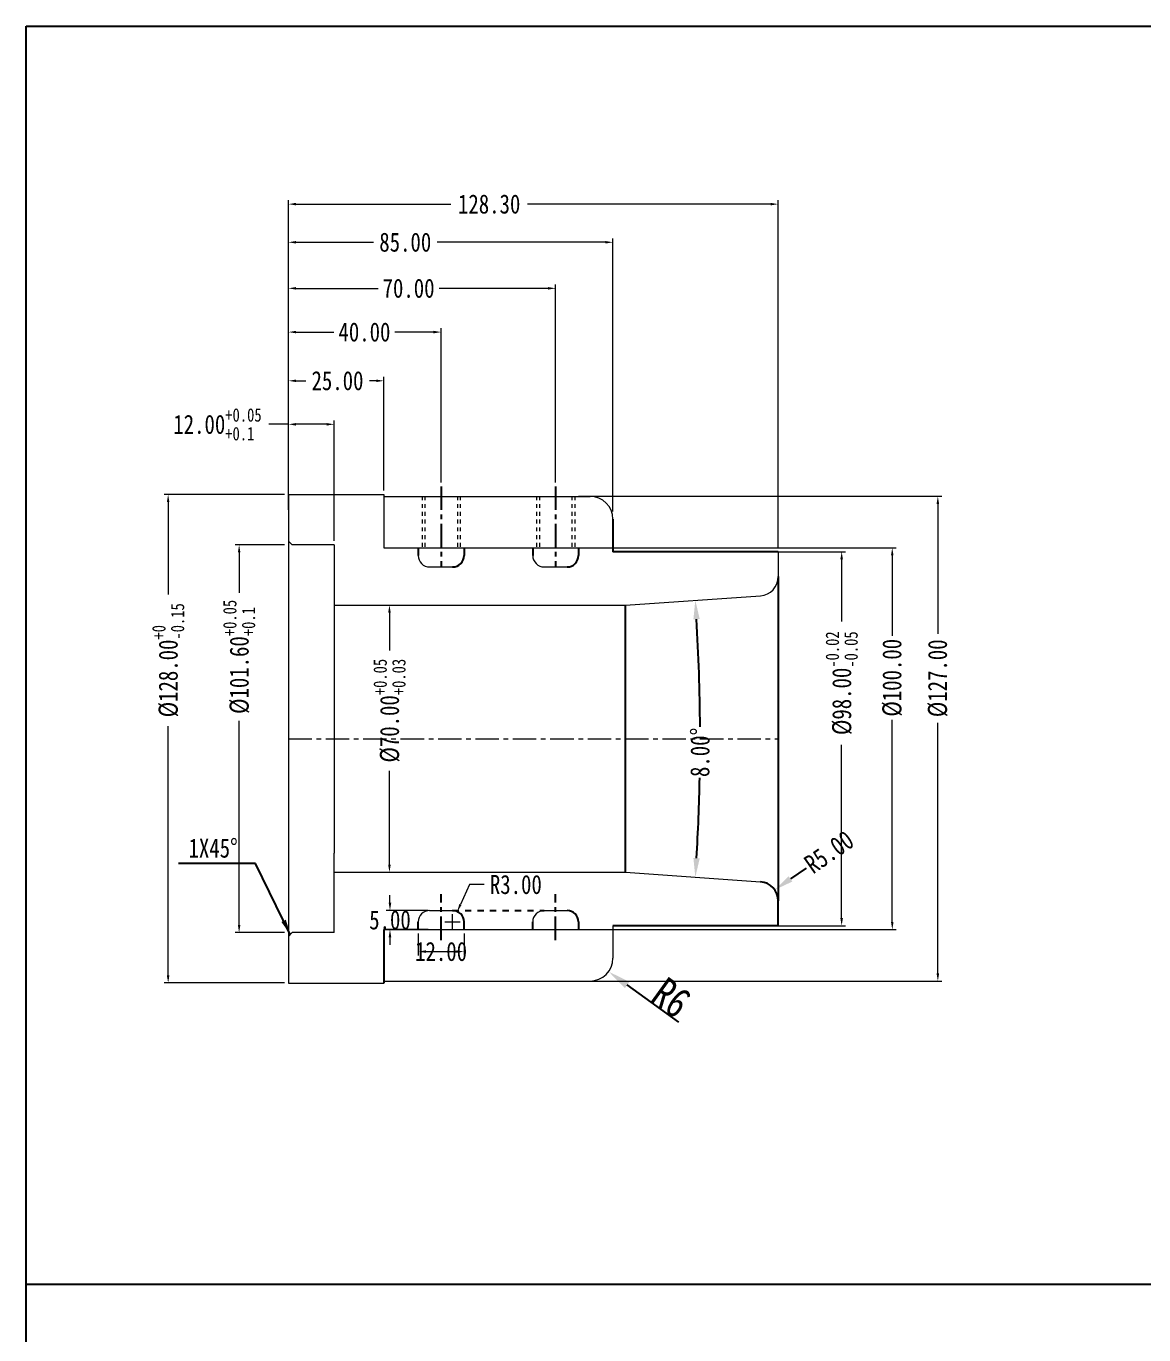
# Model space of a CAD drawing. Header units: millimetres. Extents: x -941 to 1421, y -11614 to -3210.
# Drawn here: x -198.3 to 94.5, y -5150.6 to -4807.7 of the extents above; entities that cross this region are included whole.
import ezdxf

# ---------------------------------------------------------------- set-up
doc = ezdxf.new("R2010")
doc.units = ezdxf.units.MM
doc.header["$LTSCALE"] = 16.335
doc.header["$PDMODE"] = 3
doc.header["$PDSIZE"] = 0.3125
doc.linetypes.add('CENTER', pattern=[0.6, 0.375, -0.075, 0.075, -0.075])
doc.linetypes.add('HIDDEN', pattern=[0.2, 0.1, -0.1])
doc.layers.get('0').update_dxf_attribs({"linetype": 'CONTINUOUS'})
doc.layers.get('Defpoints').update_dxf_attribs({"linetype": 'CONTINUOUS'})
doc.layers.add('DEFAULT_2', color=8, linetype='HIDDEN')
doc.layers.add('screw', color=33, linetype='CONTINUOUS', lineweight=13)
doc.styles.get("Standard").update_dxf_attribs({"font": 'txt', "width": 0.8})
doc.dimstyles.new('ISO-25', dxfattribs={"dimtxt": 8, "dimasz": 6, "dimexe": 0, "dimexo": 0, "dimgap": 0, "dimtad": 1, "dimdsep": 46, "dimtxsty": 'Standard', "dimcen": 0, "dimclrd": 4, "dimclre": 4, "dimclrt": 6, "dimazin": 0, "dimtfac": 1, "dimtofl": 0, "dimtmove": 0, "dimatfit": 3, "dimfxl": 0, "dimarcsym": 0})
doc.dimstyles.get("Standard").update_dxf_attribs({"dimtxt": 0.15625, "dimasz": 0.1875, "dimexe": 0.125, "dimexo": 0.0625, "dimtad": 0, "dimtih": 1, "dimtoh": 1, "dimdsep": 46, "dimtxsty": 'Standard', "dimcen": 0.09, "dimadec": 0, "dimazin": 0, "dimtp": 0.01, "dimtm": 0.01, "dimtfac": 1, "dimtofl": 0, "dimtmove": 0, "dimatfit": 3, "dimfxl": 0, "dimtolj": 1, "dimarcsym": 0})
doc.dimstyles.new('STANDARD$0', dxfattribs={"dimscale": 2, "dimtxt": 3, "dimasz": 3, "dimexe": 1.25, "dimexo": 0.625, "dimgap": 0.5, "dimtad": 0, "dimdsep": 46, "dimlunit": 6, "dimtxsty": 'Standard', "dimblk": 'CLOSEDBLANK', "dimcen": 0, "dimclrt": 2, "dimazin": 2, "dimtfac": 2, "dimtmove": 1, "dimatfit": 3, "dimfxl": 0, "dimtolj": 1, "dimtzin": 0, "dimarcsym": 0})

# ---------------------------------------------------------------- blocks, each defined once
blk = doc.blocks.new('*D459')
at = {"color": 1, "lineweight": 0}
for p, q in [((-130.6, -4943.58), (-143.51, -4943.58)), ((-130.6, -5045.18), (-143.51, -5045.18))]:
    blk.add_line(p, q, dxfattribs=at)
at = {"color": 0, "lineweight": 0}
for p, q in [((-142.51, -4945.58), (-142.51, -4956.14)), ((-142.51, -5043.18), (-142.51, -4989.74))]:
    blk.add_line(p, q, dxfattribs=at)
at = {"color": 0}
for points in [[(-142.84, -4945.58), (-142.18, -4945.58), (-142.51, -4943.58)], [(-142.84, -5043.18), (-142.18, -5043.18), (-142.51, -5045.18)]]:
    blk.add_solid(points, dxfattribs=at)
at = {"layer": 'Defpoints', "color": 0}
for p in [(-129.6, -4943.58), (-142.51, -5045.18), (-129.6, -5045.18)]:
    blk.add_point(p, dxfattribs=at)
at = {"color": 0, "lineweight": 0, "insert": (-142.51, -4972.94), "char_height": 5, "attachment_point": 5, "rotation": 90}
blk.add_mtext('\\A1;%%C101.60{\\H0.7x;\\S+0.05^ +0.1;}', dxfattribs=at)
blk = doc.blocks.new('*D460')
at = {"color": 0, "lineweight": 0}
for p, q in [((-129.6, -4912.01), (-134.71, -4912.01)), ((-119.6, -4912.01), (-127.6, -4912.01))]:
    blk.add_line(p, q, dxfattribs=at)
at = {"color": 1, "lineweight": 0}
for p, q in [((-129.6, -4934.38), (-129.6, -4911.01)), ((-117.6, -4942.58), (-117.6, -4911.01))]:
    blk.add_line(p, q, dxfattribs=at)
at = {"color": 0}
for points in [[(-127.6, -4911.68), (-127.6, -4912.35), (-129.6, -4912.01)], [(-119.6, -4911.68), (-119.6, -4912.35), (-117.6, -4912.01)]]:
    blk.add_solid(points, dxfattribs=at)
at = {"layer": 'Defpoints', "color": 0}
for p in [(-117.6, -4912.01), (-129.6, -4935.38), (-117.6, -4943.58)]:
    blk.add_point(p, dxfattribs=at)
at = {"color": 0, "lineweight": 0, "insert": (-148.18, -4912.01), "char_height": 5, "attachment_point": 5}
blk.add_mtext('\\A1;12.00{\\H0.7x;\\S+0.05^ +0.1;}', dxfattribs=at)
blk = doc.blocks.new('*D461')
at = {"color": 1, "lineweight": 0}
for p, q in [((-129.6, -4934.38), (-129.6, -4875.39)), ((-59.6, -4927.3), (-59.6, -4875.39))]:
    blk.add_line(p, q, dxfattribs=at)
at = {"color": 0, "lineweight": 0}
for p, q in [((-127.6, -4876.39), (-106.12, -4876.39)), ((-61.6, -4876.39), (-90.12, -4876.39))]:
    blk.add_line(p, q, dxfattribs=at)
at = {"color": 0}
for points in [[(-127.6, -4876.05), (-127.6, -4876.72), (-129.6, -4876.39)], [(-61.6, -4876.05), (-61.6, -4876.72), (-59.6, -4876.39)]]:
    blk.add_solid(points, dxfattribs=at)
at = {"layer": 'Defpoints', "color": 0}
for p in [(-59.6, -4876.39), (-59.6, -4928.3), (-129.6, -4935.38)]:
    blk.add_point(p, dxfattribs=at)
at = {"color": 0, "lineweight": 0, "insert": (-98.12, -4876.39), "char_height": 5, "attachment_point": 5}
blk.add_mtext('\\A1;70.00', dxfattribs=at)
blk = doc.blocks.new('*D462')
at = {"color": 1, "lineweight": 0}
for p, q in [((-130.6, -4930.38), (-162.1, -4930.38)), ((-130.6, -5058.38), (-162.1, -5058.38))]:
    blk.add_line(p, q, dxfattribs=at)
at = {"color": 0, "lineweight": 0}
for p, q in [((-161.1, -4932.38), (-161.1, -4956.6)), ((-161.1, -5056.38), (-161.1, -4991.06))]:
    blk.add_line(p, q, dxfattribs=at)
at = {"color": 0}
for points in [[(-161.44, -4932.38), (-160.77, -4932.38), (-161.1, -4930.38)], [(-161.44, -5056.38), (-160.77, -5056.38), (-161.1, -5058.38)]]:
    blk.add_solid(points, dxfattribs=at)
at = {"layer": 'Defpoints', "color": 0}
for p in [(-129.6, -4930.38), (-161.1, -5058.38), (-129.6, -5058.38)]:
    blk.add_point(p, dxfattribs=at)
at = {"color": 0, "lineweight": 0, "insert": (-161.1, -4973.83), "char_height": 5, "attachment_point": 5, "rotation": 90}
blk.add_mtext('\\A1;%%C128.00{\\H0.7x;\\S+0^ -0.15;}', dxfattribs=at)
blk = doc.blocks.new('*D463')
at = {"color": 1, "lineweight": 0}
for p, q in [((-116.6, -4959.38), (-102.13, -4959.38)), ((-116.6, -5029.38), (-102.13, -5029.38))]:
    blk.add_line(p, q, dxfattribs=at)
at = {"color": 0, "lineweight": 0}
for p, q in [((-103.13, -4961.38), (-103.13, -4971.24)), ((-103.13, -5027.38), (-103.13, -5002.84))]:
    blk.add_line(p, q, dxfattribs=at)
at = {"color": 0}
for points in [[(-103.47, -4961.38), (-102.8, -4961.38), (-103.13, -4959.38)], [(-103.47, -5027.38), (-102.8, -5027.38), (-103.13, -5029.38)]]:
    blk.add_solid(points, dxfattribs=at)
at = {"layer": 'Defpoints', "color": 0}
for p in [(-117.6, -4959.38), (-117.6, -5029.38), (-103.13, -5029.38)]:
    blk.add_point(p, dxfattribs=at)
at = {"color": 0, "lineweight": 0, "insert": (-103.13, -4987.04), "char_height": 5, "attachment_point": 5, "rotation": 90}
blk.add_mtext('\\A1;%%C70.00{\\H0.7x;\\S+0.05^ +0.03;}', dxfattribs=at)
blk = doc.blocks.new('*D464')
at = {"color": 1, "lineweight": 0}
for p, q in [((-95.6, -5045.38), (-95.6, -5051.15)), ((-83.6, -5045.38), (-83.6, -5051.15))]:
    blk.add_line(p, q, dxfattribs=at)
at = {"color": 0, "lineweight": 0}
blk.add_line((-93.6, -5050.15), (-85.6, -5050.15), dxfattribs=at)
at = {"color": 0}
for points in [[(-93.6, -5049.82), (-93.6, -5050.49), (-95.6, -5050.15)], [(-85.6, -5049.82), (-85.6, -5050.49), (-83.6, -5050.15)]]:
    blk.add_solid(points, dxfattribs=at)
at = {"layer": 'Defpoints', "color": 0}
for p in [(-95.6, -5044.38), (-83.6, -5044.38), (-83.6, -5050.15)]:
    blk.add_point(p, dxfattribs=at)
at = {"color": 0, "lineweight": 0, "insert": (-89.6, -5050.15), "char_height": 5, "attachment_point": 5}
blk.add_mtext('\\A1;12.00', dxfattribs=at)
blk = doc.blocks.new('*D465')
at = {"color": 0, "lineweight": 0}
for p, q in [((-82.19, -5032.61), (-84.54, -5037.83)), ((-78.36, -5032.61), (-82.19, -5032.61))]:
    blk.add_line(p, q, dxfattribs=at)
at = {"color": 1, "lineweight": 0}
for p, q in [((-88.6, -5042.38), (-84.6, -5042.38)), ((-86.6, -5044.38), (-86.6, -5040.38))]:
    blk.add_line(p, q, dxfattribs=at)
at = {"color": 0}
blk.add_solid([(-84.85, -5037.69), (-84.24, -5037.96), (-85.36, -5039.65)], dxfattribs=at)
at = {"layer": 'Defpoints', "color": 0}
for p in [(-85.36, -5039.65), (-86.6, -5042.38)]:
    blk.add_point(p, dxfattribs=at)
at = {"color": 0, "lineweight": 0, "insert": (-70.02, -5032.61), "char_height": 5, "attachment_point": 5}
blk.add_mtext('\\A1;R3.00', dxfattribs=at)
blk = doc.blocks.new('*D491')
at = {"color": 1, "lineweight": 0}
for p, q in [((-129.6, -4934.38), (-129.6, -4899.61)), ((-104.6, -4929.38), (-104.6, -4899.61))]:
    blk.add_line(p, q, dxfattribs=at)
at = {"color": 0, "lineweight": 0}
for p, q in [((-127.6, -4900.61), (-125.07, -4900.61)), ((-106.6, -4900.61), (-108.4, -4900.61))]:
    blk.add_line(p, q, dxfattribs=at)
at = {"color": 0}
for points in [[(-127.6, -4900.28), (-127.6, -4900.95), (-129.6, -4900.61)], [(-106.6, -4900.28), (-106.6, -4900.95), (-104.6, -4900.61)]]:
    blk.add_solid(points, dxfattribs=at)
at = {"layer": 'Defpoints', "color": 0}
for p in [(-129.6, -4900.61), (-104.6, -4930.38), (-129.6, -4935.38)]:
    blk.add_point(p, dxfattribs=at)
at = {"color": 0, "lineweight": 0, "insert": (-116.74, -4900.61), "char_height": 5, "attachment_point": 5}
blk.add_mtext('\\A1;25.00', dxfattribs=at)
blk = doc.blocks.new('*D492')
at = {"color": 1, "lineweight": 0}
for p, q in [((-129.6, -4918.7), (-129.6, -4886.85)), ((-89.6, -4927.3), (-89.6, -4886.85))]:
    blk.add_line(p, q, dxfattribs=at)
at = {"color": 0, "lineweight": 0}
for p, q in [((-127.6, -4887.85), (-117.68, -4887.85)), ((-91.6, -4887.85), (-101.68, -4887.85))]:
    blk.add_line(p, q, dxfattribs=at)
at = {"color": 0}
for points in [[(-127.6, -4887.52), (-127.6, -4888.18), (-129.6, -4887.85)], [(-91.6, -4887.52), (-91.6, -4888.18), (-89.6, -4887.85)]]:
    blk.add_solid(points, dxfattribs=at)
at = {"layer": 'Defpoints', "color": 0}
for p in [(-129.6, -4887.85), (-129.6, -4919.7), (-89.6, -4928.3)]:
    blk.add_point(p, dxfattribs=at)
at = {"color": 0, "lineweight": 0, "insert": (-109.68, -4887.85), "char_height": 5, "attachment_point": 5}
blk.add_mtext('\\A1;40.00', dxfattribs=at)
blk = doc.blocks.new('*D466')
at = {"color": 1, "lineweight": 0}
for p, q in [((-53.6, -4930.88), (41.52, -4930.88)), ((-53.6, -5057.88), (41.52, -5057.88))]:
    blk.add_line(p, q, dxfattribs=at)
at = {"color": 0, "lineweight": 0}
for p, q in [((40.52, -4932.88), (40.52, -4966.88)), ((40.52, -5055.88), (40.52, -4990.22))]:
    blk.add_line(p, q, dxfattribs=at)
at = {"color": 0}
for points in [[(40.18, -4932.88), (40.85, -4932.88), (40.52, -4930.88)], [(40.18, -5055.88), (40.85, -5055.88), (40.52, -5057.88)]]:
    blk.add_solid(points, dxfattribs=at)
at = {"layer": 'Defpoints', "color": 0}
for p in [(-54.6, -4930.88), (-54.6, -5057.88), (40.52, -5057.88)]:
    blk.add_point(p, dxfattribs=at)
at = {"color": 0, "lineweight": 0, "insert": (40.52, -4978.55), "char_height": 5, "attachment_point": 5, "rotation": 90}
blk.add_mtext('\\A1;%%c127.00', dxfattribs=at)
blk = doc.blocks.new('*D467')
at = {"color": 0, "lineweight": 0}
for p, q in [((-102.99, -5037.38), (-102.99, -5035.38)), ((-102.99, -5046.38), (-102.99, -5048.38))]:
    blk.add_line(p, q, dxfattribs=at)
at = {"color": 1, "lineweight": 0}
for p, q in [((-93.02, -5039.38), (-103.99, -5039.38)), ((-93.02, -5044.38), (-103.99, -5044.38))]:
    blk.add_line(p, q, dxfattribs=at)
at = {"color": 0}
for points in [[(-103.33, -5037.38), (-102.66, -5037.38), (-102.99, -5039.38)], [(-103.33, -5046.38), (-102.66, -5046.38), (-102.99, -5044.38)]]:
    blk.add_solid(points, dxfattribs=at)
at = {"layer": 'Defpoints', "color": 0}
for p in [(-92.02, -5039.38), (-102.99, -5044.38), (-92.02, -5044.38)]:
    blk.add_point(p, dxfattribs=at)
at = {"color": 0, "lineweight": 0, "insert": (-102.99, -5041.88), "char_height": 5, "attachment_point": 5}
blk.add_mtext('\\A1;5.00', dxfattribs=at)
blk = doc.blocks.new('*D468')
at = {"color": 1, "lineweight": 0}
for p, q in [((-5.44, -4945.38), (16.32, -4945.38)), ((-7.47, -5043.38), (16.32, -5043.38))]:
    blk.add_line(p, q, dxfattribs=at)
at = {"color": 0, "lineweight": 0}
for p, q in [((15.32, -4947.38), (15.32, -4963.71)), ((15.32, -5041.38), (15.32, -4995.97))]:
    blk.add_line(p, q, dxfattribs=at)
at = {"color": 0}
for points in [[(14.98, -4947.38), (15.65, -4947.38), (15.32, -4945.38)], [(14.98, -5041.38), (15.65, -5041.38), (15.32, -5043.38)]]:
    blk.add_solid(points, dxfattribs=at)
at = {"layer": 'Defpoints', "color": 0}
for p in [(-6.44, -4945.38), (-8.47, -5043.38), (15.32, -5043.38)]:
    blk.add_point(p, dxfattribs=at)
at = {"color": 0, "lineweight": 0, "insert": (15.32, -4979.84), "char_height": 5, "attachment_point": 5, "rotation": 90}
blk.add_mtext('\\A1;%%C98.00{\\H0.7x;\\S-0.02^ -0.05;}', dxfattribs=at)
blk = doc.blocks.new('*D469')
at = {"color": 1, "lineweight": 0}
for p, q in [((-129.6, -4934.38), (-129.6, -4853.33)), ((-1.3, -4944.29), (-1.3, -4853.33))]:
    blk.add_line(p, q, dxfattribs=at)
at = {"color": 0, "lineweight": 0}
for p, q in [((-127.6, -4854.33), (-87.01, -4854.33)), ((-3.3, -4854.33), (-67.01, -4854.33))]:
    blk.add_line(p, q, dxfattribs=at)
at = {"color": 0}
for points in [[(-127.6, -4853.99), (-127.6, -4854.66), (-129.6, -4854.33)], [(-3.3, -4853.99), (-3.3, -4854.66), (-1.3, -4854.33)]]:
    blk.add_solid(points, dxfattribs=at)
at = {"layer": 'Defpoints', "color": 0}
for p in [(-1.3, -4854.33), (-129.6, -4935.38), (-1.3, -4945.29)]:
    blk.add_point(p, dxfattribs=at)
at = {"color": 0, "lineweight": 0, "insert": (-77.01, -4854.33), "char_height": 5, "attachment_point": 5}
blk.add_mtext('\\A1;128.30', dxfattribs=at)
blk = doc.blocks.new('*D470')
at = {"color": 1, "lineweight": 0}
for p, q in [((-48.6, -4944.38), (29.58, -4944.38)), ((-48.6, -5044.38), (29.58, -5044.38))]:
    blk.add_line(p, q, dxfattribs=at)
at = {"color": 0, "lineweight": 0}
for p, q in [((28.58, -4946.38), (28.58, -4967.41)), ((28.58, -5042.38), (28.58, -4989.41))]:
    blk.add_line(p, q, dxfattribs=at)
at = {"color": 0}
for points in [[(28.24, -4946.38), (28.91, -4946.38), (28.58, -4944.38)], [(28.24, -5042.38), (28.91, -5042.38), (28.58, -5044.38)]]:
    blk.add_solid(points, dxfattribs=at)
at = {"layer": 'Defpoints', "color": 0}
for p in [(-49.6, -4944.38), (-49.6, -5044.38), (28.58, -5044.38)]:
    blk.add_point(p, dxfattribs=at)
at = {"color": 0, "lineweight": 0, "insert": (28.58, -4978.41), "char_height": 5, "attachment_point": 5, "rotation": 90}
blk.add_mtext('\\A1;%%c100.00', dxfattribs=at)
blk = doc.blocks.new('*D493')
at = {"color": 1, "lineweight": 0}
for p, q in [((-129.6, -4872.22), (-129.6, -4863.32)), ((-44.6, -4934.88), (-44.6, -4863.32))]:
    blk.add_line(p, q, dxfattribs=at)
at = {"color": 0, "lineweight": 0}
for p, q in [((-127.6, -4864.32), (-107.32, -4864.32)), ((-46.6, -4864.32), (-90.66, -4864.32))]:
    blk.add_line(p, q, dxfattribs=at)
at = {"color": 0}
for points in [[(-127.6, -4863.98), (-127.6, -4864.65), (-129.6, -4864.32)], [(-46.6, -4863.98), (-46.6, -4864.65), (-44.6, -4864.32)]]:
    blk.add_solid(points, dxfattribs=at)
at = {"layer": 'Defpoints', "color": 0}
for p in [(-129.6, -4864.32), (-129.6, -4873.22), (-44.6, -4935.88)]:
    blk.add_point(p, dxfattribs=at)
at = {"color": 0, "lineweight": 0, "insert": (-98.99, -4864.32), "char_height": 5, "attachment_point": 5}
blk.add_mtext('\\A1;85.00', dxfattribs=at)
blk = doc.blocks.new('*D494')
at = {"color": 4, "lineweight": -2}
for start, end in [(0.3409, 3.4492), (356.5508, 358.8719)]:
    blk.add_arc((-541.82, -4994.38), 520.07, start, end, dxfattribs=at)
at = {"color": 4}
for points in [[(-23.52, -4963.15), (-21.86, -4963.04), (-23.01, -4958.11)], [(-21.86, -5025.73), (-23.52, -5025.62), (-23.01, -5030.66)]]:
    blk.add_solid(points, dxfattribs=at)
at = {"layer": 'Defpoints', "color": 0}
for p in [(-5.95, -4956.91), (-41.3, -4959.38), (-21.89, -4982.28), (-41.3, -5029.38), (-5.95, -5031.86)]:
    blk.add_point(p, dxfattribs=at)
at = {"color": 6, "insert": (-21.76, -4997.96), "char_height": 5, "attachment_point": 5, "rotation": 89.6064}
blk.add_mtext('\\A1;8.00°', dxfattribs=at)
blk = doc.blocks.new('*D505')
at = {"color": 4, "lineweight": -2}
blk.add_line((6.01, -5028.27), (1.91, -5031.13), dxfattribs=at)
at = {"color": 4}
blk.add_solid([(1.43, -5030.44), (2.38, -5031.81), (-2.2, -5033.98)], dxfattribs=at)
at = {"layer": 'Defpoints', "color": 0}
for p in [(-2.2, -5033.98), (-6.3, -5036.84)]:
    blk.add_point(p, dxfattribs=at)
at = {"color": 6, "insert": (12.02, -5024.07), "char_height": 5, "attachment_point": 5, "rotation": 34.878}
blk.add_mtext('\\A1;R5.00', dxfattribs=at)
blk = doc.blocks.new('*D538')
at = {"color": 4, "lineweight": -2}
blk.add_line((-27.34, -5068.64), (-40.86, -5058.9), dxfattribs=at)
at = {"color": 4}
blk.add_solid([(-40.28, -5058.09), (-41.44, -5059.71), (-45.73, -5055.39)], dxfattribs=at)
at = {"layer": 'Defpoints', "color": 0}
for p in [(-50.6, -5051.88), (-45.73, -5055.39)]:
    blk.add_point(p, dxfattribs=at)
at = {"color": 6, "insert": (-29.33, -5062.27), "char_height": 8, "attachment_point": 5, "rotation": 324.2404}
blk.add_mtext('R6', dxfattribs=at)

msp = doc.modelspace()

# ---------------------------------------------------------------- linework, layer by layer
at = {"color": 1, "linetype": 'CENTER'}
for p, q in [((-89.598, -4928.302), (-89.598, -4949.384)), ((-59.598, -4928.302), (-59.598, -4949.384)), ((-89.598, -5047.129), (-89.598, -5035.153)), ((-59.598, -5047.129), (-59.598, -5035.153))]:
    msp.add_line(p, q, dxfattribs=at)
at = {"lineweight": 0}
for p, q in [((-129.598, -4930.384), (-104.598, -4930.384)), ((-129.598, -4930.384), (-129.598, -4942.584)), ((-104.598, -4930.384), (-104.598, -4944.384)), ((-104.598, -4930.884), (-50.598, -4930.884)), ((-129.598, -4942.584), (-128.598, -4943.584)), ((-129.598, -4942.584), (-129.598, -5058.384)), ((-117.598, -4943.584), (-128.598, -4943.584)), ((-117.598, -4943.584), (-117.598, -4964.384)), ((-104.598, -4944.384), (-44.598, -4944.384)), ((-1.298, -4945.384), (-1.298, -4951.924)), ((-92.598, -4949.384), (-86.598, -4949.384)), ((-62.598, -4949.384), (-56.598, -4949.384)), ((-41.298, -4959.384), (-5.949, -4956.912)), ((-117.598, -4959.384), (-41.298, -4959.384)), ((-117.598, -4964.384), (-117.598, -5024.384)), ((-117.598, -5045.184), (-117.598, -5024.384)), ((-117.598, -5029.384), (-41.298, -5029.384)), ((-41.298, -5029.384), (-5.949, -5031.856)), ((-92.598, -5039.384), (-86.598, -5039.384)), ((-62.598, -5039.384), (-56.598, -5039.384)), ((-44.598, -5043.384), (-44.598, -5051.884)), ((-128.598, -5045.184), (-129.598, -5046.184)), ((-129.598, -5046.184), (-129.598, -5053.384)), ((-117.598, -5045.184), (-128.598, -5045.184)), ((-104.598, -5044.384), (-44.598, -5044.384)), ((-129.598, -5058.384), (-104.598, -5058.384)), ((-104.598, -5057.884), (-50.598, -5057.884))]:
    msp.add_line(p, q, dxfattribs=at)
for p, q in [((-44.598, -4936.884), (-44.598, -4945.384)), ((-95.598, -4944.384), (-95.598, -4946.384)), ((-83.598, -4944.384), (-83.598, -4946.384)), ((-65.598, -4944.384), (-65.598, -4946.384)), ((-53.598, -4944.384), (-53.598, -4946.384)), ((-1.298, -4945.384), (-44.598, -4945.384)), ((-1.298, -4951.924), (-1.298, -5036.844)), ((-41.298, -5029.384), (-41.298, -4959.384)), ((-95.598, -5044.384), (-95.598, -5042.384)), ((-83.598, -5044.384), (-83.598, -5042.384)), ((-65.598, -5044.384), (-65.598, -5042.384)), ((-53.598, -5042.384), (-53.598, -5044.384)), ((-1.298, -5043.384), (-44.598, -5043.384)), ((-104.598, -5044.384), (-104.598, -5058.384))]:
    msp.add_line(p, q)
at = {"color": 1, "linetype": 'CENTER', "lineweight": 0}
msp.add_line((-129.598, -4994.384), (-1.298, -4994.384), dxfattribs=at)
at = {"ltscale": 0.5}
for p, q in [((-1.298, -5043.384), (-1.298, -5036.844)), ((-198.289, -5137.328), (303.835, -5137.328))]:
    msp.add_line(p, q, dxfattribs=at)
msp.add_lwpolyline([(-198.289, -4807.703), (683.4, -4807.703), (683.4, -5493.416), (-198.289, -5493.416)], close=True, dxfattribs=at)
at = {"lineweight": 0}
for centre, radius, start, end in [((-50.598, -4936.884), 6, 0, 90), ((-92.598, -4946.384), 3, 180, 270), ((-62.598, -4946.384), 3, 180, 270), ((-6.298, -4951.924), 5, 274, 0), ((-92.598, -5042.384), 3, 90, 180), ((-62.598, -5042.384), 3, 90, 180), ((-50.598, -5051.884), 6, 270, 0)]:
    msp.add_arc(centre, radius, start, end, dxfattribs=at)
for centre, start, end in [((-86.598, -4946.384), 270, 0), ((-56.598, -4946.384), 270, 0), ((-86.598, -5042.384), 0, 90), ((-56.598, -5042.384), 0, 90)]:
    msp.add_arc(centre, 3, start, end)
at = {"ltscale": 0.5}
msp.add_arc((-6.298, -5036.844), 5, 0, 86, dxfattribs=at)
at = {"layer": 'DEFAULT_2', "color": 8, "linetype": 'HIDDEN'}
msp.add_line((-86.598, -5039.384), (-62.598, -5039.384), dxfattribs=at)
at = {"layer": 'screw', "color": 92, "linetype": 'HIDDEN', "ltscale": 0.621977}
for p, q in [((-94.598, -4930.884), (-94.598, -4944.384)), ((-84.598, -4930.884), (-84.598, -4944.384)), ((-64.598, -4930.884), (-64.598, -4944.384)), ((-54.598, -4930.884), (-54.598, -4944.384))]:
    msp.add_line(p, q, dxfattribs=at)
at = {"layer": 'screw', "linetype": 'HIDDEN', "ltscale": 0.621977}
for p, q in [((-93.848, -4930.884), (-93.848, -4944.384)), ((-85.348, -4930.884), (-85.348, -4944.384)), ((-63.848, -4930.884), (-63.848, -4944.384)), ((-55.348, -4930.884), (-55.348, -4944.384))]:
    msp.add_line(p, q, dxfattribs=at)

# ---------------------------------------------------------------- texts
at = {"insert": (-155.766, -5020.541), "char_height": 5, "width": 18.00079, "attachment_point": 1}
msp.add_mtext('{\\fSimSun|b0|i0|c134|p2;1X45%%D}', dxfattribs=at)

# ---------------------------------------------------------------- dimensions: what is measured, and where the dimension line sits
at = {"lineweight": 0}
for base, p1, p2, dimstyle, override, picture, middle in [((-1.298, -4854.326), (-129.598, -4935.384), (-1.298, -4945.292), 'Standard', {"dimtxt": 5, "dimasz": 2, "dimexe": 1, "dimexo": 1, "dimgap": 1, "dimzin": 0, "dimdsep": 0, "dimcen": 2, "dimclre": 1, "dimtol": 0, "dimtp": 0, "dimtm": 0, "dimtzin": 0, "dimlwd": 0, "dimlwe": 0}, '*D469', (-77.01, -4854.326)), ((-129.598, -4864.316), (-44.598, -4935.884), (-129.598, -4873.222), 'STANDARD$0', {"dimscale": 1, "dimtxt": 5, "dimasz": 2, "dimexe": 1, "dimexo": 1, "dimgap": 1, "dimtih": 1, "dimtoh": 1, "dimzin": 0, "dimdsep": 0, "dimlunit": 2, "dimcen": 2, "dimclre": 1, "dimclrt": 0, "dimadec": 0, "dimazin": 0, "dimtfac": 1, "dimtofl": 0, "dimtmove": 0, "dimlwd": 0, "dimlwe": 0}, '*D493', (-98.988, -4864.316)), ((-59.598, -4876.387), (-129.598, -4935.384), (-59.598, -4928.302), 'Standard', {"dimtxt": 5, "dimasz": 2, "dimexe": 1, "dimexo": 1, "dimgap": 1, "dimzin": 0, "dimdsep": 0, "dimcen": 2, "dimclre": 1, "dimtol": 0, "dimtp": 0, "dimtm": 0, "dimtzin": 0, "dimlwd": 0, "dimlwe": 0}, '*D461', (-98.124, -4876.387)), ((-129.598, -4887.851), (-89.598, -4928.302), (-129.598, -4919.698), 'Standard', {"dimtxt": 5, "dimasz": 2, "dimexe": 1, "dimexo": 1, "dimgap": 1, "dimzin": 0, "dimdsep": 0, "dimcen": 2, "dimclre": 1, "dimtol": 0, "dimtp": 0, "dimtm": 0, "dimtzin": 0, "dimlwd": 0, "dimlwe": 0}, '*D492', (-109.684, -4887.851)), ((-129.598, -4900.612), (-104.598, -4930.384), (-129.598, -4935.384), 'Standard', {"dimtxt": 5, "dimasz": 2, "dimexe": 1, "dimexo": 1, "dimgap": 1, "dimzin": 0, "dimdsep": 0, "dimcen": 2, "dimclre": 1, "dimtol": 0, "dimtp": 0, "dimtm": 0, "dimtzin": 0, "dimlwd": 0, "dimlwe": 0}, '*D491', (-116.738, -4900.612)), ((-83.598, -5050.152), (-95.598, -5044.384), (-83.598, -5044.384), 'Standard', {"dimtxt": 5, "dimasz": 2, "dimexe": 1, "dimexo": 1, "dimgap": 1, "dimzin": 0, "dimdsep": 0, "dimcen": 2, "dimclre": 1, "dimtol": 0, "dimtp": 0, "dimtm": 0, "dimtzin": 0, "dimlwd": 0, "dimlwe": 0}, '*D464', (-89.598, -5050.152))]:
    dim = msp.add_linear_dim(base=base, p1=p1, p2=p2, dimstyle=dimstyle, override=override, dxfattribs=at)
    dim.commit()
    dim.dimension.update_dxf_attribs({"geometry": picture, "text_midpoint": middle, "dimtype": 160})
dim = msp.add_linear_dim(base=(-117.598, -4912.013), p1=(-129.598, -4935.384), p2=(-117.598, -4943.584), text='<>{\\H0.7x;\\S+0.05^ +0.1;}', dimstyle='Standard', override={"dimtxt": 5, "dimasz": 2, "dimexe": 1, "dimexo": 1, "dimgap": 1, "dimzin": 0, "dimdsep": 0, "dimcen": 2, "dimclre": 1, "dimtol": 0, "dimtp": 0, "dimtm": 0, "dimtzin": 0, "dimlwd": 0, "dimlwe": 0}, dxfattribs=at)
dim.commit()
dim.dimension.update_dxf_attribs({"geometry": '*D460', "text_midpoint": (-148.181, -4912.013), "dimtype": 160})
for base, p1, p2, text, dimstyle, override, picture, middle in [((-161.105, -5058.384), (-129.598, -4930.384), (-129.598, -5058.384), '%%C<>{\\H0.7x;\\S+0^ -0.15;}', 'STANDARD$0', {"dimscale": 1, "dimtxt": 5, "dimasz": 2, "dimexe": 1, "dimexo": 1, "dimgap": 1, "dimzin": 0, "dimdsep": 0, "dimlunit": 2, "dimcen": 2, "dimclre": 1, "dimclrt": 0, "dimadec": 0, "dimazin": 0, "dimtfac": 1, "dimtofl": 0, "dimtmove": 0, "dimlwd": 0, "dimlwe": 0}, '*D462', (-161.105, -4973.832)), ((40.518, -5057.884), (-54.598, -4930.884), (-54.598, -5057.884), '%%c<>', 'Standard', {"dimtxt": 5, "dimasz": 2, "dimexe": 1, "dimexo": 1, "dimgap": 1, "dimtih": 0, "dimtoh": 0, "dimzin": 0, "dimdsep": 0, "dimcen": 2, "dimclre": 1, "dimtol": 0, "dimlim": 0, "dimtp": 0, "dimtm": 0, "dimtzin": 0, "dimlwd": 0, "dimlwe": 0}, '*D466', (40.518, -4978.548)), ((-142.512, -5045.184), (-129.598, -4943.584), (-129.598, -5045.184), '%%C<>{\\H0.7x;\\S+0.05^ +0.1;}', 'STANDARD$0', {"dimscale": 1, "dimtxt": 5, "dimasz": 2, "dimexe": 1, "dimexo": 1, "dimgap": 1, "dimzin": 0, "dimdsep": 0, "dimlunit": 2, "dimcen": 2, "dimclre": 1, "dimclrt": 0, "dimadec": 0, "dimazin": 0, "dimtfac": 1, "dimtofl": 0, "dimtmove": 0, "dimlwd": 0, "dimlwe": 0}, '*D459', (-142.512, -4972.936)), ((28.578, -5044.384), (-49.598, -4944.384), (-49.598, -5044.384), '%%c<>', 'STANDARD$0', {"dimscale": 1, "dimtxt": 5, "dimasz": 2, "dimexe": 1, "dimexo": 1, "dimgap": 1, "dimzin": 0, "dimdsep": 0, "dimlunit": 2, "dimcen": 2, "dimclre": 1, "dimclrt": 0, "dimadec": 0, "dimazin": 0, "dimtfac": 1, "dimtofl": 0, "dimtmove": 0, "dimlwd": 0, "dimlwe": 0}, '*D470', (28.578, -4978.413)), ((15.316, -5043.384), (-6.443, -4945.384), (-8.466, -5043.384), '%%C<>{\\H0.7x;\\S-0.02^ -0.05;}', 'STANDARD$0', {"dimscale": 1, "dimtxt": 5, "dimasz": 2, "dimexe": 1, "dimexo": 1, "dimgap": 1, "dimzin": 0, "dimdsep": 0, "dimlunit": 2, "dimcen": 2, "dimclre": 1, "dimclrt": 0, "dimadec": 0, "dimazin": 0, "dimtfac": 1, "dimtofl": 0, "dimtmove": 0, "dimlwd": 0, "dimlwe": 0}, '*D468', (15.316, -4979.841)), ((-103.132, -5029.384), (-117.598, -4959.384), (-117.598, -5029.384), '%%C<>{\\H0.7x;\\S+0.05^ +0.03;}', 'STANDARD$0', {"dimscale": 1, "dimtxt": 5, "dimasz": 2, "dimexe": 1, "dimexo": 1, "dimgap": 1, "dimzin": 0, "dimdsep": 0, "dimlunit": 2, "dimcen": 2, "dimclre": 1, "dimclrt": 0, "dimadec": 0, "dimazin": 0, "dimtfac": 1, "dimtofl": 0, "dimtmove": 0, "dimlwd": 0, "dimlwe": 0}, '*D463', (-103.132, -4987.038))]:
    dim = msp.add_linear_dim(base=base, p1=p1, p2=p2, angle=90, text=text, dimstyle=dimstyle, override=override, dxfattribs=at)
    dim.commit()
    dim.dimension.update_dxf_attribs({"geometry": picture, "text_midpoint": middle, "dimtype": 160})
dim = msp.add_angular_dim_2l(base=(-21.887, -4982.282), line1=((-41.298, -5029.384), (-5.949, -5031.856)), line2=((-41.298, -4959.384), (-5.949, -4956.912)), dimstyle='Standard', override={"dimtxt": 5, "dimasz": 5, "dimexe": 0, "dimexo": 0, "dimgap": 0, "dimtih": 0, "dimtoh": 0, "dimzin": 0, "dimcen": 0, "dimclrd": 4, "dimclre": 4, "dimclrt": 6, "dimadec": 2, "dimtp": 0, "dimtm": 0, "dimtzin": 0})
dim.commit()
dim.dimension.update_dxf_attribs({"geometry": '*D494', "text_midpoint": (-21.759, -4997.957), "dimtype": 162})
for center, mpoint, dimstyle, override, picture, middle in [((-6.298, -5036.844), (-2.196, -5033.984), 'Standard', {"dimtxt": 5, "dimasz": 5, "dimexe": 0, "dimexo": 0, "dimgap": 0, "dimtih": 0, "dimtoh": 0, "dimzin": 0, "dimcen": 0, "dimclrd": 4, "dimclre": 4, "dimclrt": 6, "dimadec": 2, "dimtp": 0, "dimtm": 0, "dimtzin": 0}, '*D505', (12.024, -5024.073)), ((-50.598, -5051.884), (-45.729, -5055.39), 'ISO-25', {"dimfxl": 1.25}, '*D538', (-29.326, -5062.274))]:
    dim = msp.add_radius_dim(center=center, mpoint=mpoint, dimstyle=dimstyle, override=override)
    dim.commit()
    dim.dimension.update_dxf_attribs({"geometry": picture, "text_midpoint": middle})
dim = msp.add_radius_dim(center=(-86.598, -5042.384), mpoint=(-85.364, -5039.649), dimstyle='Standard', override={"dimtxt": 5, "dimasz": 2, "dimexe": 1, "dimexo": 1, "dimgap": 1, "dimzin": 0, "dimdsep": 0, "dimcen": 2, "dimclre": 1, "dimtol": 0, "dimtp": 0, "dimtm": 0, "dimtzin": 0, "dimlwd": 0, "dimlwe": 0}, dxfattribs=at)
dim.commit()
dim.dimension.update_dxf_attribs({"geometry": '*D465', "text_midpoint": (-70.024, -5032.614), "dimtype": 164})
dim = msp.add_linear_dim(base=(-102.994, -5044.384), p1=(-92.025, -5039.384), p2=(-92.025, -5044.384), angle=90, dimstyle='Standard', override={"dimtxt": 5, "dimasz": 2, "dimexe": 1, "dimexo": 1, "dimgap": 1, "dimzin": 0, "dimdsep": 0, "dimcen": 2, "dimclre": 1, "dimtol": 0, "dimtp": 0, "dimtm": 0, "dimtzin": 0, "dimlwd": 0, "dimlwe": 0}, dxfattribs=at)
dim.commit()
dim.dimension.update_dxf_attribs({"geometry": '*D467', "text_midpoint": (-102.994, -5041.884), "dimtype": 160})

# ---------------------------------------------------------------- leaders
msp.add_leader([(-129.098, -5045.684), (-138.232, -5027.038), (-158.354, -5027.038)], dimstyle='ISO-25', override={"dimtxt": 4.5, "dimasz": 4, "dimexe": 0, "dimexo": 0, "dimgap": 0, "dimtad": 0, "dimdsep": 46, "dimclrd": 256, "dimclre": 3, "dimclrt": 6, "dimtofl": 0})

doc.saveas('drawing.dxf')
